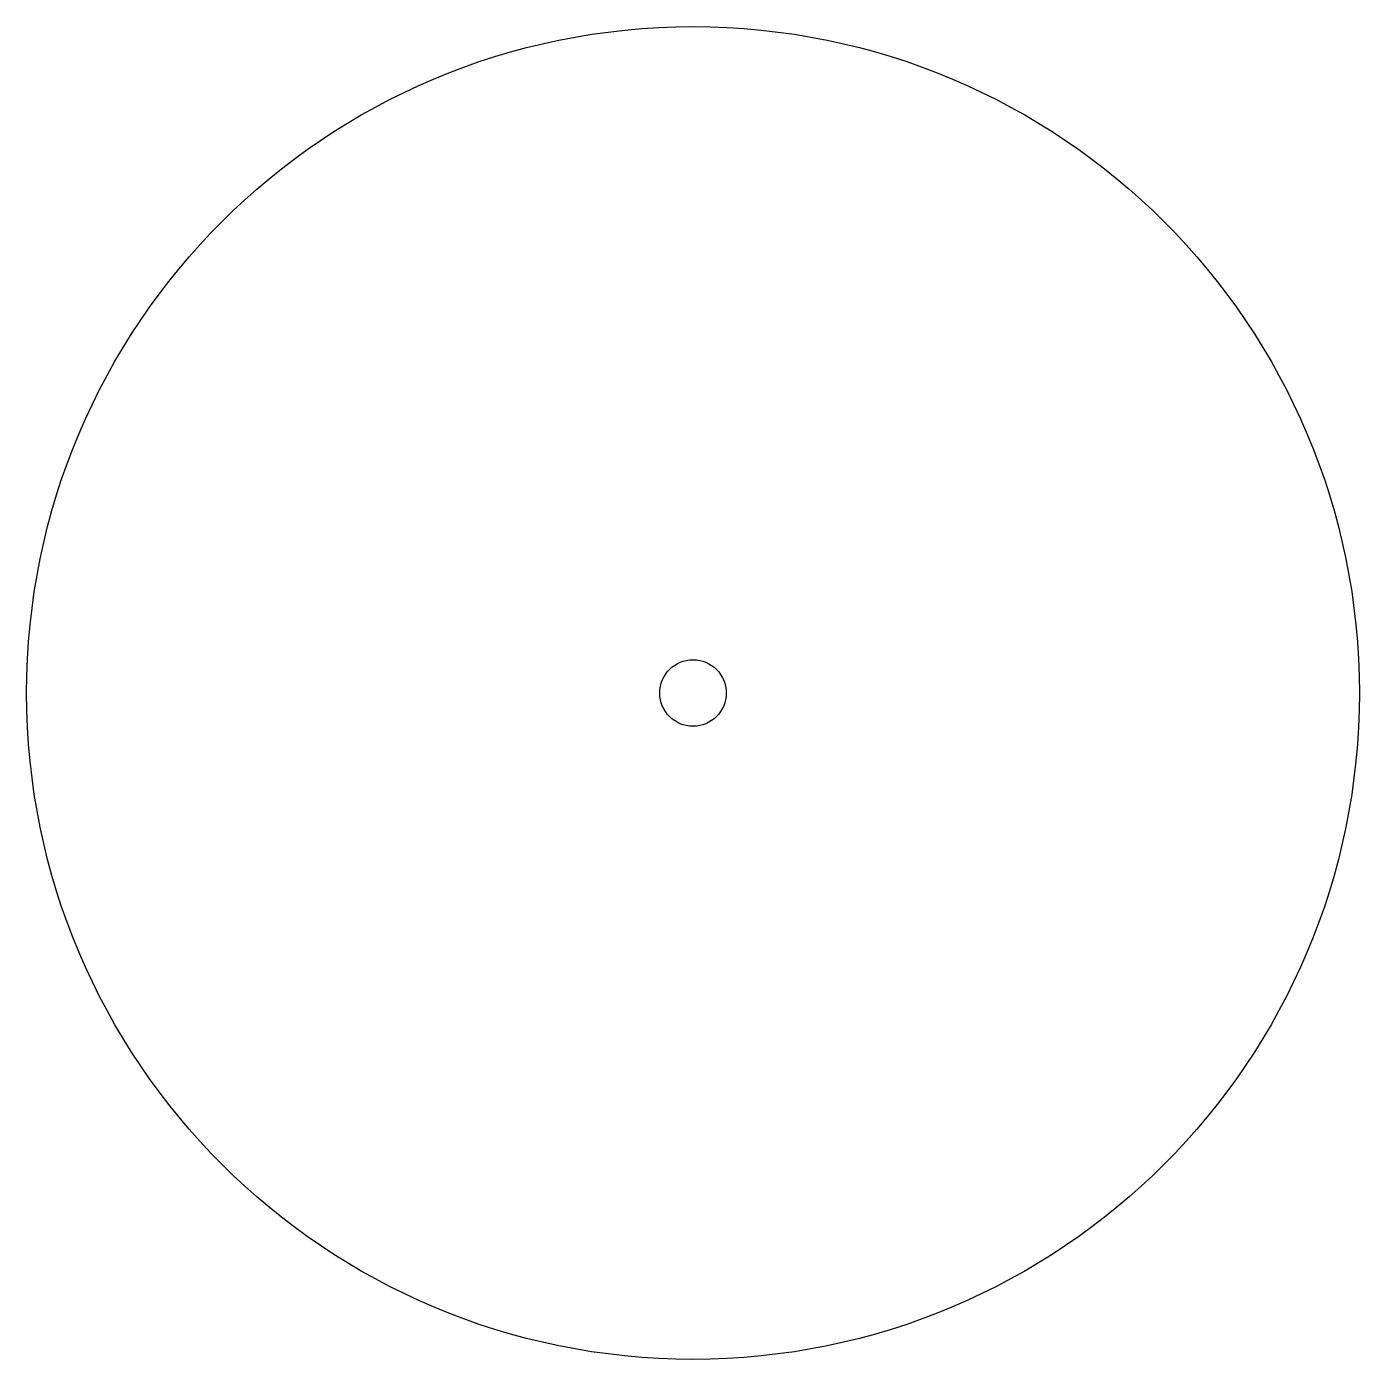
# Model space of a CAD drawing. Header units: millimetres. Extents: x -30 to 30, y -30 to 30.
import ezdxf

# ---------------------------------------------------------------- set-up
doc = ezdxf.new("R2010")
doc.units = ezdxf.units.MM

msp = doc.modelspace()

# ---------------------------------------------------------------- linework, layer by layer
at = {"linetype": 'Continuous'}
for radius in [30, 1.5]:
    msp.add_circle((0, 0), radius, dxfattribs=at)

doc.saveas('drawing.dxf')
